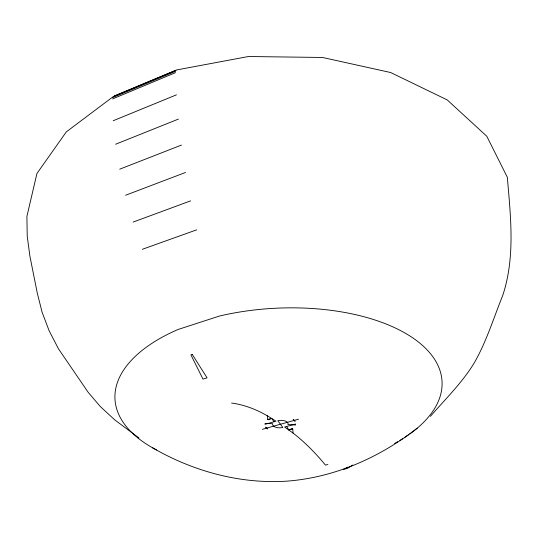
<?xml version="1.0" encoding="UTF-8"?>
<svg xmlns="http://www.w3.org/2000/svg" width="538" height="538" viewBox="0 0 538 538"><rect width="100%" height="100%" fill="white"/><g stroke="black" fill="none" stroke-linecap="round" stroke-linejoin="round"><path stroke-width="0.81" d="M430.434 416.331C445.451 398.967 462.115 382.821 474.119 363.096C486.426 341.791 493.581 318.126 502.748 295.409C515.417 257.225 510.636 216.552 507.334 177.284L486.782 136.249L447.199 99.9L390.635 72.522L322.524 57.472L248.462 56.517L176.491 69.967L114.258 95.999M417.253 428.161C379.821 457.381 334.945 477.414 287.292 481.12C240.183 484.261 193.075 471.301 152.442 447.73M352.841 465.027L347.245 468.443L343.547 469.398L347.931 467.132M274.064 421.758L271.643 418.349L268.61 419.775L267.749 419.472L267.245 415.699L276.007 421.207L265.032 424.341L265.14 423.406L272.746 423.729A7.734 3.712 -3.1 0 0 282.827 427.515L277.823 420.696A7.734 3.712 -3.1 0 1 285.429 421.099A7.734 3.712 -3.1 0 1 287.911 424.529L295.47 425.007L295.618 423.998L284.622 427.017L293.096 433.117A259.007 128.582 76.9 0 1 325.456 465.108L327.884 464.509M286.559 426.479L288.879 429.963L291.899 428.578L292.733 428.914L293.096 433.117M175.966 70.33L113.363 96.517L66.308 131.884L36.947 173.471L26.9 216.404L27.216 236.068L29.893 256.135L37.351 293.398L42.092 312.195L49.106 330.702L58.407 348.725L88.198 392.343L100.424 406.667L114.628 419.781L138.972 437.972M112.778 97.513L175.644 71.238M112.55 98.931L175.543 72.63M113.209 120.734L176.437 94.849M115.589 144.245L178.401 119.1M119.725 169.181L181.434 145.085M125.596 195.247L185.516 172.463M133.155 222.073L190.613 200.862M142.328 249.302L196.652 229.854M267.749 419.472L271.643 418.349M262.369 429.317L298.55 419.183M288.879 429.963L292.733 428.914M409.734 433.991A163.774 82.058 -3.1 0 0 408.739 335.261A163.774 82.058 -3.1 0 0 219.491 316.028L178.125 329.458A163.774 82.058 -3.1 0 0 156.524 449.943M408.396 434.939A163.774 82.058 -3.1 0 1 404.939 437.266M402.801 438.631A163.774 82.058 -3.1 0 1 399.882 440.414M397.649 441.725A163.774 82.058 -3.1 0 1 394.616 443.426M231.562 403.063A261.925 132.133 76.9 0 1 267.245 415.76M192.234 354.387L190.882 354.818L202.987 379.095L207.083 377.851L192.234 354.387M267.594 428.86L265.772 427.212L267.594 428.86M295.012 421.187L293.25 419.505L295.012 421.187"/></g></svg>
